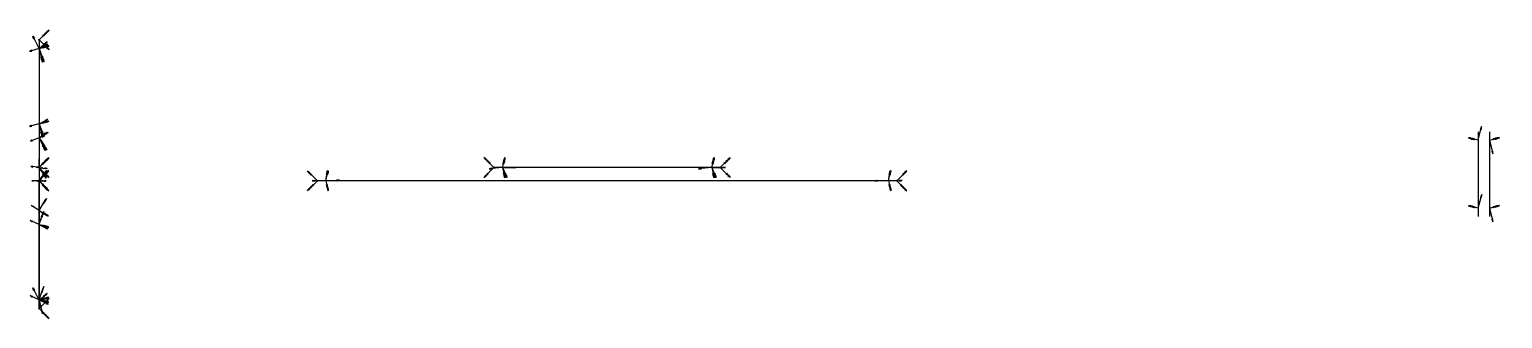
# Model space of a CAD drawing. Header units: millimetres. Extents: x -7070 to 13, y -102 to 102.
# Drawn here: x -7070 to -6027, y -102 to 102 of the extents above; entities that cross this region are included whole.
import ezdxf

# ---------------------------------------------------------------- set-up
doc = ezdxf.new("R2010")
doc.units = ezdxf.units.MM
for name, color, linetype in [('AutoDetect_23_23', 1, 'Continuous'), ('AutoDetect_24_25', 1, 'Continuous'), ('AutoDetect_27_20', 1, 'Continuous'), ('AutoDetect_28_22', 1, 'Continuous'), ('AutoDetect_31_21', 1, 'Continuous'), ('AutoDetect_31_28', 1, 'Continuous'), ('AutoDetect_31_31', 1, 'Continuous'), ('AutoDetect_32_24', 1, 'Continuous'), ('AutoDetect_32_26', 1, 'Continuous'), ('AutoDetect_32_29', 1, 'Continuous'), ('AutoDetect_33_30', 1, 'Continuous'), ('AutoDetect_34_27', 1, 'Continuous'), ('AutoDetect_7_18', 1, 'Continuous'), ('AutoDetect_8_19', 1, 'Continuous'), ('Stirnplatte_ID_GUID_49F72F33_8983_49e6_8E23_79ADA9B12A7D', 1, 'Continuous')]:
    doc.layers.add(name, color=color, linetype=linetype)

# ---------------------------------------------------------------- blocks, each defined once
blk = doc.blocks.new('Kontrollpunkt')
at = {"color": 0}
for q in [(0, 6), (8, 0), (0, 0, 4)]:
    blk.add_line((0, 0), q, dxfattribs=at)
for points in [[(0.25, 8, -0.25), (-0.25, 8, -0.25), (-0.25, 8, 0.25), (0, 10, 0), (-0.25, 8, -0.25), (0.25, 8, 0.25), (0, 10, 0), (0.25, 8, -0.25), (0.25, 8, 0.25), (-0.25, 8, 0.25)], [(0.25, 6, -0.25), (-0.25, 6, -0.25), (-0.25, 6, 0.25), (0, 8, 0), (-0.25, 6, -0.25), (0.25, 6, 0.25), (0, 8, 0), (0.25, 6, -0.25), (0.25, 6, 0.25), (-0.25, 6, 0.25)], [(0.25, 0.25, 4), (-0.25, 0.25, 4), (-0.25, -0.25, 4), (0, 0, 6), (-0.25, 0.25, 4), (0.25, -0.25, 4), (0, 0, 6), (0.25, 0.25, 4), (0.25, -0.25, 4), (-0.25, -0.25, 4)], [(0.25, 0.25, 6), (-0.25, 0.25, 6), (-0.25, -0.25, 6), (0, 0, 8), (-0.25, 0.25, 6), (0.25, -0.25, 6), (0, 0, 8), (0.25, 0.25, 6), (0.25, -0.25, 6), (-0.25, -0.25, 6)], [(0.25, 0.25, 8), (-0.25, 0.25, 8), (-0.25, -0.25, 8), (0, 0, 10), (-0.25, 0.25, 8), (0.25, -0.25, 8), (0, 0, 10), (0.25, 0.25, 8), (0.25, -0.25, 8), (-0.25, -0.25, 8)], [(8, 0.25, -0.25), (8, 0.25, 0.25), (8, -0.25, 0.25), (10, 0, 0), (8, 0.25, 0.25), (8, -0.25, -0.25), (10, 0, 0), (8, 0.25, -0.25), (8, -0.25, -0.25), (8, -0.25, 0.25)]]:
    blk.add_polyline3d(points, dxfattribs=at)

msp = doc.modelspace()

# ---------------------------------------------------------------- linework, layer by layer
at = {"layer": 'AutoDetect_23_23', "color": 1}
msp.add_line((-6455.9, -4.7, -160), (-6865.9, -4.7, -160), dxfattribs=at)
at = {"layer": 'AutoDetect_24_25', "color": 1}
msp.add_line((-6455.9, -4.7, -180), (-6865.9, -4.7, -180), dxfattribs=at)
at = {"layer": 'AutoDetect_27_20', "color": 1}
msp.add_line((-6580.9, 4.7, -160), (-6740.9, 4.7, -160), dxfattribs=at)
at = {"layer": 'AutoDetect_28_22', "color": 1}
msp.add_line((-6580.9, 4.7, -180), (-6740.9, 4.7, -180), dxfattribs=at)
at = {"layer": 'AutoDetect_31_21', "color": 1}
msp.add_line((-7062.8, 4.7, -414.4), (-7062.8, 4.7, -35.6), dxfattribs=at)
at = {"layer": 'AutoDetect_31_21', "color": 1, "extrusion": (-1, 0, 0)}
for centre, start, end in [((-25.7, -414.4, 7062.8), 315, 0), ((-25.7, -35.6, 7062.8), 360, 45)]:
    msp.add_arc(centre, 21, start, end, dxfattribs=at)
at = {"layer": 'AutoDetect_31_28', "color": 1}
msp.add_line((-7062.8, 94.9, -14.6), (-7062.8, 25.7, -14.6), dxfattribs=at)
at = {"layer": 'AutoDetect_31_28', "color": 1, "extrusion": (1, 0, 0)}
msp.add_arc((25.7, -35.6, -7062.8), 21, 90, 135, dxfattribs=at)
at = {"layer": 'AutoDetect_31_31', "color": 1}
msp.add_line((-7062.8, 94.9, -435.4), (-7062.8, 25.7, -435.4), dxfattribs=at)
at = {"layer": 'AutoDetect_31_31', "color": 1, "extrusion": (-1, 0, 0)}
msp.add_arc((-25.7, -414.4, 7062.8), 21, 270, 315, dxfattribs=at)
at = {"layer": 'AutoDetect_32_24', "color": 1}
msp.add_line((-7062.8, -4.7, -35.6), (-7062.8, -4.7, -414.4), dxfattribs=at)
at = {"layer": 'AutoDetect_32_24', "color": 1, "extrusion": (-1, 0, 0)}
for centre, start, end in [((25.7, -35.6, 7062.8), 135, 180), ((25.7, -414.4, 7062.8), 180, 225)]:
    msp.add_arc(centre, 21, start, end, dxfattribs=at)
at = {"layer": 'AutoDetect_32_26', "color": 1}
msp.add_line((-7062.8, -94.9, -14.6), (-7062.8, -25.7, -14.6), dxfattribs=at)
at = {"layer": 'AutoDetect_32_26', "color": 1, "extrusion": (-1, 0, 0)}
msp.add_arc((25.7, -35.6, 7062.8), 21, 90, 135, dxfattribs=at)
at = {"layer": 'AutoDetect_32_29', "color": 1}
msp.add_line((-7062.8, -94.9, -435.4), (-7062.8, -25.7, -435.4), dxfattribs=at)
at = {"layer": 'AutoDetect_32_29', "color": 1, "extrusion": (1, 0, 0)}
msp.add_arc((-25.7, -414.4, -7062.8), 21, 270, 315, dxfattribs=at)
at = {"layer": 'AutoDetect_33_30', "color": 1}
msp.add_line((-7062.8, 95), (-7062.8, -95), dxfattribs=at)
at = {"layer": 'AutoDetect_34_27', "color": 1}
msp.add_line((-7062.8, 95, -450), (-7062.8, -95, -450), dxfattribs=at)
at = {"layer": 'AutoDetect_7_18', "color": 1}
msp.add_line((-6044.5, 30, 0), (-6044.5, -30, 0), dxfattribs=at)
at = {"layer": 'AutoDetect_8_19', "color": 1}
msp.add_line((-6036.5, 30, 0), (-6036.5, -30, 0), dxfattribs=at)

# ---------------------------------------------------------------- block references
at = {"layer": 'AutoDetect_23_23', "color": 1, "extrusion": (0.173648, -0.696364, 0.696364), "rotation": 342.8383509003531}
for p in [(-6657.2, 1037.8, -1299.4), (-6271, 970.7, -1230.2)]:
    msp.add_blockref('Kontrollpunkt', p, dxfattribs=at)
at = {"layer": 'AutoDetect_24_25', "color": 1, "extrusion": (0.173648, -0.696364, -0.696364), "rotation": 199.7021522331678}
for p in [(-6657.2, -1281.8, -1062.6), (-6271, -1214.8, -993.5)]:
    msp.add_blockref('Kontrollpunkt', p, dxfattribs=at)
at = {"layer": 'AutoDetect_27_20', "color": 1, "extrusion": (0.173648, 0.696364, 0.696364), "rotation": 27.83147883733213}
for p in [(6535.9, 1016.7, -1277.6), (6392.3, 991.8, -1251.9)]:
    msp.add_blockref('Kontrollpunkt', p, dxfattribs=at)
at = {"layer": 'AutoDetect_28_22', "color": 1, "extrusion": (0.173648, 0.696364, -0.696364), "rotation": 160.2978477668322}
for p in [(6535.9, -1260.8, -1040.9), (6392.3, -1235.8, -1015.2)]:
    msp.add_blockref('Kontrollpunkt', p, dxfattribs=at)
at = {"layer": 'AutoDetect_31_21', "color": 1, "extrusion": (0.650895, 0.650895, 0.390731), "rotation": 63.01431780004649}
msp.add_blockref('Kontrollpunkt', (4997.5, 1568.6, -4756), dxfattribs=at)
at = {"layer": 'AutoDetect_31_21', "color": 1, "extrusion": (0.704416, 0.704416, 0.087156), "rotation": 83.51991231278306}
msp.add_blockref('Kontrollpunkt', (4997.5, 22.2, -5008), dxfattribs=at)
at = {"layer": 'AutoDetect_31_21', "color": 1, "extrusion": (0.650895, 0.650895, -0.390731), "rotation": 116.9856821999535}
msp.add_blockref('Kontrollpunkt', (4997.5, -1982.8, -4580.2), dxfattribs=at)
at = {"layer": 'AutoDetect_31_21', "color": 1, "extrusion": (0.696364, 0.696364, -0.173648), "rotation": 102.7514069217628}
for p in [(4997.5, -1235.4, -4850), (4997.5, -911.6, -4907.1)]:
    msp.add_blockref('Kontrollpunkt', p, dxfattribs=at)
at = {"layer": 'AutoDetect_31_28', "color": 1, "extrusion": (0.696364, 0.173648, -0.696364), "rotation": 81.2348063681018}
for p in [(1795.1, -4767.6, -4892.7), (1743.5, -4776.6, -4901.9)]:
    msp.add_blockref('Kontrollpunkt', p, dxfattribs=at)
at = {"layer": 'AutoDetect_31_28', "color": 1, "extrusion": (0.650895, 0.390731, -0.650895), "rotation": 86.34572295680388}
msp.add_blockref('Kontrollpunkt', (3657.1, -3944, -4577.6), dxfattribs=at)
at = {"layer": 'AutoDetect_31_31', "color": 1, "extrusion": (0.696364, 0.173648, 0.696364), "rotation": 91.41777319695942}
for p in [(1795.1, 4444.7, -5206), (1743.5, 4453.7, -5215.3)]:
    msp.add_blockref('Kontrollpunkt', p, dxfattribs=at)
at = {"layer": 'AutoDetect_31_31', "color": 1, "extrusion": (0.650895, 0.390731, 0.650895), "rotation": 83.4041144647947}
msp.add_blockref('Kontrollpunkt', (3657.1, 3602.3, -4870.5), dxfattribs=at)
at = {"layer": 'AutoDetect_32_24', "color": 1, "extrusion": (0.650895, -0.650895, -0.390731), "rotation": 248.6578651922448}
msp.add_blockref('Kontrollpunkt', (-4997.5, -1982.8, -4580.2), dxfattribs=at)
at = {"layer": 'AutoDetect_32_24', "color": 1, "extrusion": (0.704416, -0.704416, -0.087156), "rotation": 265.0189306062998}
msp.add_blockref('Kontrollpunkt', (-4997.5, -470.4, -4968.7), dxfattribs=at)
at = {"layer": 'AutoDetect_32_24', "color": 1, "extrusion": (0.650895, -0.650895, 0.390731), "rotation": 291.3421348077551}
msp.add_blockref('Kontrollpunkt', (-4997.5, 1568.6, -4756), dxfattribs=at)
at = {"layer": 'AutoDetect_32_24', "color": 1, "extrusion": (0.696364, -0.696364, 0.173648), "rotation": 279.8510761165839}
for p in [(-4997.5, 792.2, -4928.1), (-4997.5, 468.4, -4985.2)]:
    msp.add_blockref('Kontrollpunkt', p, dxfattribs=at)
at = {"layer": 'AutoDetect_32_26', "color": 1, "extrusion": (0.650895, -0.390731, -0.650895), "rotation": 271.2695327411889}
msp.add_blockref('Kontrollpunkt', (-3657.1, -3944, -4577.6), dxfattribs=at)
at = {"layer": 'AutoDetect_32_26', "color": 1, "extrusion": (0.696364, -0.173648, -0.696364), "rotation": 278.1385729810916}
for p in [(-1743.5, -4776.6, -4901.9), (-1795.1, -4767.6, -4892.7)]:
    msp.add_blockref('Kontrollpunkt', p, dxfattribs=at)
at = {"layer": 'AutoDetect_32_29', "color": 1, "extrusion": (0.650895, -0.390731, 0.650895), "rotation": 268.7304672588111}
msp.add_blockref('Kontrollpunkt', (-3657.1, 3602.3, -4870.5), dxfattribs=at)
at = {"layer": 'AutoDetect_32_29', "color": 1, "extrusion": (0.696364, -0.173648, 0.696364), "rotation": 261.8614270189084}
for p in [(-1743.5, 4453.7, -5215.3), (-1795.1, 4444.7, -5206)]:
    msp.add_blockref('Kontrollpunkt', p, dxfattribs=at)
at = {"layer": 'AutoDetect_33_30', "color": 1, "extrusion": (0.696364, 0.173648, 0.696364), "rotation": 180}
for p in [(1795.2, 4757.2, -4902.8), (1622.5, 4787.1, -4933.7)]:
    msp.add_blockref('Kontrollpunkt', p, dxfattribs=at)
at = {"layer": 'AutoDetect_34_27', "color": 1, "extrusion": (0.696364, 0.173648, -0.696364), "rotation": 341.9218654017965}
for p in [(1795.2, -5080.1, -4589.5), (1622.5, -5110.1, -4620.4)]:
    msp.add_blockref('Kontrollpunkt', p, dxfattribs=at)
at = {"layer": 'AutoDetect_7_18', "color": 1, "extrusion": (-0.696364, 0.173648, 0.696364), "rotation": 180}
for p in [(1439.2, -4088.2, 4213.4), (1485.8, -4080.1, 4205)]:
    msp.add_blockref('Kontrollpunkt', p, dxfattribs=at)
at = {"layer": 'AutoDetect_8_19', "color": 1, "extrusion": (0.696364, 0.173648, 0.696364), "rotation": 180}
for p in [(1483.9, 4074.7, -4199.5), (1437.3, 4082.8, -4207.8)]:
    msp.add_blockref('Kontrollpunkt', p, dxfattribs=at)
at = {"layer": 'Stirnplatte_ID_GUID_49F72F33_8983_49e6_8E23_79ADA9B12A7D', "color": 2, "extrusion": (0.707107, 0.707107, 0), "rotation": 90}
for p in [(5061.3, -435.5, -4927), (5061.3, -450, -4927), (5061.3, 0, -4927), (5061.3, -14.5, -4927), (4656.7, -160, -4650.1), (4656.7, -180, -4650.1)]:
    msp.add_blockref('Kontrollpunkt', p, dxfattribs=at)
at = {"layer": 'Stirnplatte_ID_GUID_49F72F33_8983_49e6_8E23_79ADA9B12A7D', "color": 2, "extrusion": (-0.707107, 0.707107, 0), "rotation": 270}
for p in [(4763.2, -160, 4769.9), (4763.2, -180, 4769.9)]:
    msp.add_blockref('Kontrollpunkt', p, dxfattribs=at)
at = {"layer": 'Stirnplatte_ID_GUID_49F72F33_8983_49e6_8E23_79ADA9B12A7D', "color": 2, "extrusion": (-0.707107, -0.707107, 0), "rotation": 90}
for p in [(-4851.6, -160, 4858.2), (-4851.6, -180, 4858.2)]:
    msp.add_blockref('Kontrollpunkt', p, dxfattribs=at)
at = {"layer": 'Stirnplatte_ID_GUID_49F72F33_8983_49e6_8E23_79ADA9B12A7D', "color": 2, "extrusion": (0.707107, -0.707107, 0), "rotation": 270}
for p in [(-4568.3, -160, -4561.7), (-4568.3, -180, -4561.7), (-5061.3, -450, -4927), (-5061.3, -435.5, -4927), (-5061.3, -14.5, -4927), (-5061.3, 0, -4927)]:
    msp.add_blockref('Kontrollpunkt', p, dxfattribs=at)

doc.saveas('drawing.dxf')
